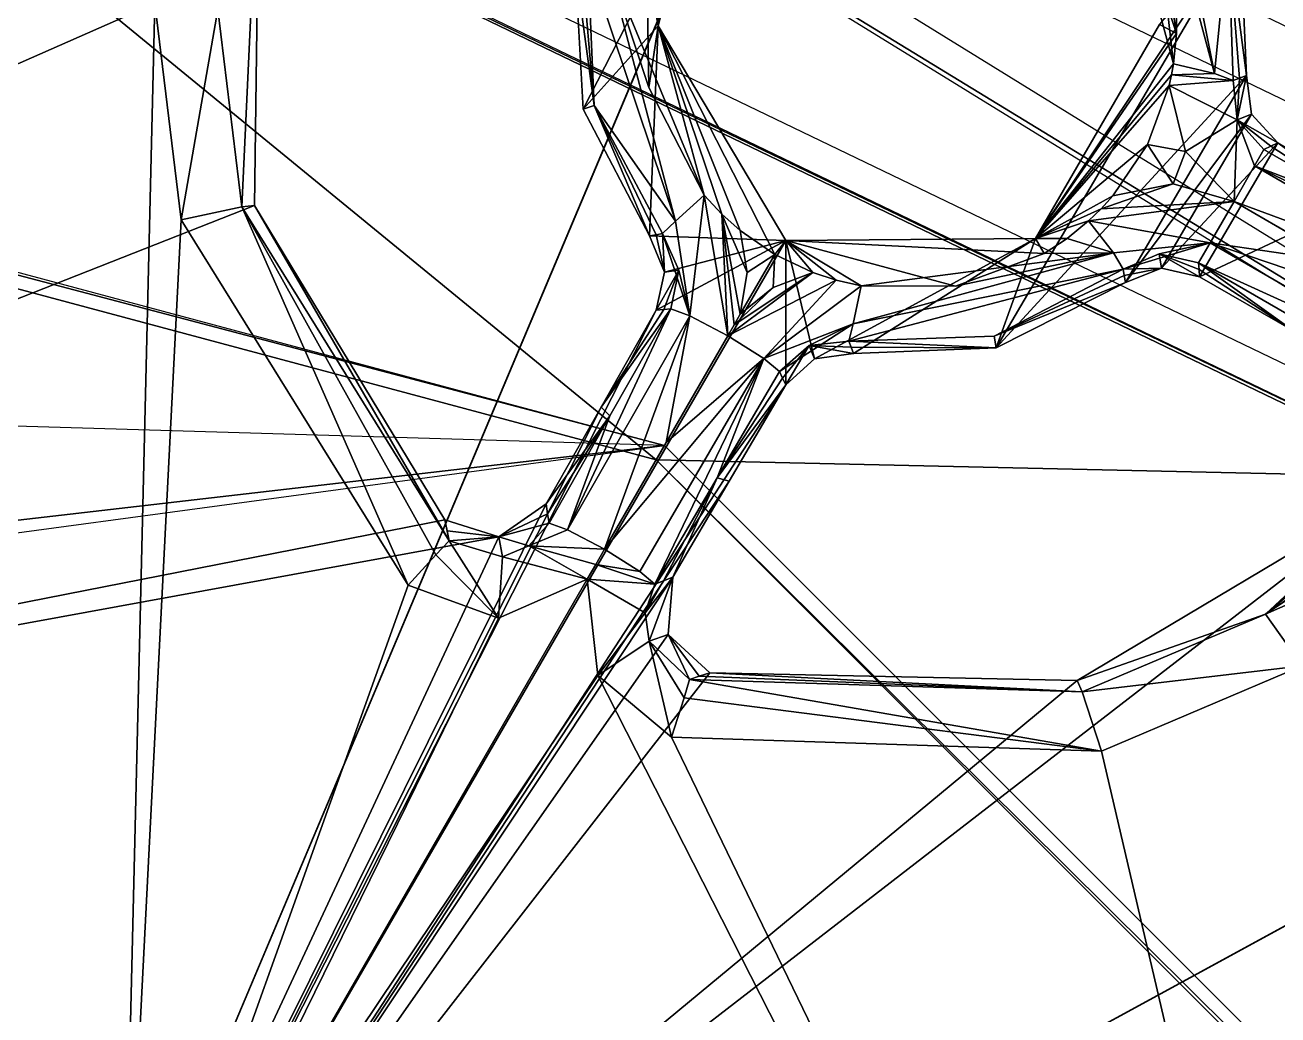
# Model space of a CAD drawing. Header units: millimetres. Extents: x -228 to 228, y -204 to 237.
# Drawn here: x 49.02 to 68.11, y 93.11 to 108.18 of the extents above; entities that cross this region are included whole.
import ezdxf

# ---------------------------------------------------------------- set-up
doc = ezdxf.new("R2010")
doc.units = ezdxf.units.MM
doc.header["$LTSCALE"] = 127.314815
for name, color, linetype in [('1', 7, 'CONTINUOUS'), ('1412', 7, 'CONTINUOUS'), ('1781', 7, 'CONTINUOUS'), ('1782', 7, 'CONTINUOUS'), ('1783', 7, 'CONTINUOUS'), ('1784', 7, 'CONTINUOUS'), ('1794', 7, 'CONTINUOUS'), ('1796', 7, 'CONTINUOUS'), ('1797', 7, 'CONTINUOUS'), ('1821', 7, 'CONTINUOUS'), ('1822', 7, 'CONTINUOUS'), ('28', 7, 'CONTINUOUS'), ('54', 7, 'CONTINUOUS'), ('55', 7, 'CONTINUOUS'), ('605', 7, 'CONTINUOUS'), ('610', 7, 'CONTINUOUS'), ('611', 7, 'CONTINUOUS'), ('616', 7, 'CONTINUOUS'), ('617', 7, 'CONTINUOUS'), ('618', 7, 'CONTINUOUS'), ('622', 7, 'CONTINUOUS'), ('623', 7, 'CONTINUOUS'), ('624', 7, 'CONTINUOUS'), ('625', 7, 'CONTINUOUS'), ('626', 7, 'CONTINUOUS'), ('627', 7, 'CONTINUOUS'), ('664', 7, 'CONTINUOUS'), ('665', 7, 'CONTINUOUS'), ('666', 7, 'CONTINUOUS'), ('667', 7, 'CONTINUOUS'), ('668', 7, 'CONTINUOUS'), ('669', 7, 'CONTINUOUS'), ('678', 7, 'CONTINUOUS'), ('680', 7, 'CONTINUOUS'), ('681', 7, 'CONTINUOUS'), ('682', 7, 'CONTINUOUS'), ('683', 7, 'CONTINUOUS'), ('684', 7, 'CONTINUOUS'), ('685', 7, 'CONTINUOUS'), ('686', 7, 'CONTINUOUS'), ('690', 7, 'CONTINUOUS'), ('691', 7, 'CONTINUOUS'), ('705', 7, 'CONTINUOUS'), ('706', 7, 'CONTINUOUS'), ('707', 7, 'CONTINUOUS'), ('708', 7, 'CONTINUOUS'), ('709', 7, 'CONTINUOUS'), ('777', 7, 'CONTINUOUS'), ('778', 7, 'CONTINUOUS'), ('931', 7, 'CONTINUOUS')]:
    doc.layers.add(name, color=color, linetype=linetype)

msp = doc.modelspace()

# ---------------------------------------------------------------- linework, layer by layer
at = {"layer": '1', "color": 5, "linetype": 'Continuous'}
for points in [[(77.333, 152.514, 1031.221), (39.756, 166.314, 1031.221), (24.976, 93.212, 1037.893), (77.333, 152.514, 1031.221)], [(48.25, 83.571, 1037.893), (77.333, 152.514, 1031.221), (24.976, 93.212, 1037.893), (48.25, 83.571, 1037.893)], [(106.388, 115.3, 1032.773), (77.333, 152.514, 1031.221), (48.25, 83.571, 1037.893), (106.388, 115.3, 1032.773)], [(68.236, 68.236, 1037.893), (106.388, 115.3, 1032.773), (48.25, 83.571, 1037.893), (68.236, 68.236, 1037.893)]]:
    msp.add_3dface(points, dxfattribs=at)
at = {"layer": '1412', "color": 5, "linetype": 'Continuous'}
for points in [[(93.852, 106.763, 1029.126), (68.154, 143.212, 1028.011), (67.631, 142.762, 1027.672), (93.852, 106.763, 1029.126)], [(67.041, 142.272, 1027.604), (93.852, 106.763, 1029.126), (67.631, 142.762, 1027.672), (67.041, 142.272, 1027.604)]]:
    msp.add_3dface(points, dxfattribs=at)
at = {"layer": '1781', "color": 2, "linetype": 'Continuous'}
for points in [[(82.863, 95.763, 5), (48.461, 116.997, 5), (54.097, 130.602, 5), (82.863, 95.763, 5)], [(92.524, 106.877, 5), (82.863, 95.763, 5), (54.097, 130.602, 5), (92.524, 106.877, 5)]]:
    msp.add_3dface(points, dxfattribs=at)
at = {"layer": '1782', "color": 2, "linetype": 'Continuous'}
for points in [[(27.829, 121.923, 17), (77.974, 97.774, 17), (27.815, 121.866, 17), (27.829, 121.923, 17)], [(27.815, 121.866, 17), (77.974, 97.774, 17), (77.936, 97.729, 17), (27.815, 121.866, 17)]]:
    msp.add_3dface(points, dxfattribs=at)
at = {"layer": '1783', "color": 2, "linetype": 'Continuous'}
for points in [[(0, 117.271, 22), (58.636, 101.56, 22), (28.766, 126.03, 22), (0, 117.271, 22)], [(28.766, 126.03, 22), (58.636, 101.56, 22), (80.599, 101.068, 22), (28.766, 126.03, 22)], [(58.636, 101.56, 22), (101.56, 58.636, 22), (80.599, 101.068, 22), (58.636, 101.56, 22)]]:
    msp.add_3dface(points, dxfattribs=at)
at = {"layer": '1784', "color": 2, "linetype": 'Continuous'}
for points in [[(85.859, 107.662, 10), (30.643, 134.253, 10), (29.445, 129.006, 10), (85.859, 107.662, 10)], [(82.503, 103.454, 10), (85.859, 107.662, 10), (29.445, 129.006, 10), (82.503, 103.454, 10)]]:
    msp.add_3dface(points, dxfattribs=at)
at = {"layer": '1794', "color": 2, "linetype": 'Continuous'}
for points in [[(81.257, 101.893, 20.945), (29.111, 127.545, 11.421), (29, 127.059, 20.945), (81.257, 101.893, 20.945)], [(81.568, 102.283, 11.421), (29.111, 127.545, 11.421), (81.257, 101.893, 20.945), (81.568, 102.283, 11.421)]]:
    msp.add_3dface(points, dxfattribs=at)
at = {"layer": '1796', "color": 2, "linetype": 'Continuous'}
for points in [[(78.284, 98.165, 16.526), (27.939, 122.41, 16.526), (48.005, 116.645, 5.474), (78.284, 98.165, 16.526)], [(82.536, 95.385, 5.474), (78.284, 98.165, 16.526), (48.005, 116.645, 5.474), (82.536, 95.385, 5.474)]]:
    msp.add_3dface(points, dxfattribs=at)
at = {"layer": '1797', "color": 2, "linetype": 'Continuous'}
for points in [[(58.764, 101.782, 17.1), (0, 117.271, 22), (0, 117.528, 17.1), (58.764, 101.782, 17.1)], [(58.636, 101.56, 22), (0, 117.271, 22), (58.764, 101.782, 17.1), (58.636, 101.56, 22)], [(101.782, 58.764, 17.1), (58.636, 101.56, 22), (58.764, 101.782, 17.1), (101.782, 58.764, 17.1)], [(101.56, 58.636, 22), (58.636, 101.56, 22), (101.782, 58.764, 17.1), (101.56, 58.636, 22)]]:
    msp.add_3dface(points, dxfattribs=at)
at = {"layer": '1821', "color": 5, "linetype": 'Continuous'}
for points in [[(58.764, 101.782, 17.1), (44.268, 102.209, 17.1), (43.686, 100.036, 17.1), (58.764, 101.782, 17.1)], [(58.764, 101.782, 17.1), (43.686, 100.036, 17.1), (41.513, 99.453, 17.1), (58.764, 101.782, 17.1)]]:
    msp.add_3dface(points, dxfattribs=at)
at = {"layer": '1822', "color": 2, "linetype": 'Continuous'}
msp.add_3dface([(77.936, 97.729, 17), (77.936, 97.729, 15.1), (27.815, 121.866, 15.1), (77.936, 97.729, 17)], dxfattribs=at)
at = {"layer": '28', "color": 5, "linetype": 'Continuous'}
for points in [[(77.23, 152.311, 1029.234), (24.976, 93.212, 1035.889), (39.703, 166.093, 1029.234), (77.23, 152.311, 1029.234)], [(48.25, 83.571, 1035.889), (24.976, 93.212, 1035.889), (77.23, 152.311, 1029.234), (48.25, 83.571, 1035.889)], [(106.215, 115.19, 1030.783), (48.25, 83.571, 1035.889), (77.23, 152.311, 1029.234), (106.215, 115.19, 1030.783)], [(68.236, 68.236, 1035.889), (48.25, 83.571, 1035.889), (106.215, 115.19, 1030.783), (68.236, 68.236, 1035.889)]]:
    msp.add_3dface(points, dxfattribs=at)
at = {"layer": '54', "color": 5, "linetype": 'Continuous'}
for points in [[(49.005, 162.864, 1023.174), (49.438, 162.446, 1023.205), (25.387, 94.747, 1029.672), (49.005, 162.864, 1023.174)], [(49.438, 162.446, 1023.205), (49.872, 162.027, 1023.237), (25.387, 94.747, 1029.672), (49.438, 162.446, 1023.205)], [(49.872, 162.027, 1023.237), (53.97, 157.997, 1023.528), (25.387, 94.747, 1029.672), (49.872, 162.027, 1023.237)], [(53.97, 157.997, 1023.528), (58.278, 153.583, 1023.829), (25.387, 94.747, 1029.672), (53.97, 157.997, 1023.528)], [(58.278, 153.583, 1023.829), (58.923, 152.902, 1023.874), (25.387, 94.747, 1029.672), (58.278, 153.583, 1023.829)], [(58.923, 152.902, 1023.874), (59.545, 152.242, 1023.917), (25.387, 94.747, 1029.672), (58.923, 152.902, 1023.874)], [(59.545, 152.242, 1023.917), (63.019, 148.455, 1024.157), (25.387, 94.747, 1029.672), (59.545, 152.242, 1023.917)], [(63.019, 148.455, 1024.157), (66.812, 144.114, 1024.419), (25.387, 94.747, 1029.672), (63.019, 148.455, 1024.157)], [(66.812, 144.114, 1024.419), (67.211, 143.643, 1024.447), (25.387, 94.747, 1029.672), (66.812, 144.114, 1024.419)], [(67.211, 143.643, 1024.447), (67.599, 143.181, 1024.474), (25.387, 94.747, 1029.672), (67.211, 143.643, 1024.447)], [(67.599, 143.181, 1024.474), (52.597, 111.208, 1027.819), (25.387, 94.747, 1029.672), (67.599, 143.181, 1024.474)], [(52.597, 111.208, 1027.819), (52.519, 105.435, 1028.243), (25.387, 94.747, 1029.672), (52.597, 111.208, 1027.819)], [(57.402, 109.101, 1027.798), (59.169, 110.122, 1027.653), (57.526, 106.904, 1027.953), (57.402, 109.101, 1027.798)], [(59.169, 110.122, 1027.653), (58.667, 108.174, 1027.816), (57.526, 106.904, 1027.953), (59.169, 110.122, 1027.653)], [(64.417, 104.933, 1027.81), (67.531, 109.599, 1027.335), (63.818, 103.27, 1027.953), (64.417, 104.933, 1027.81)], [(67.531, 109.599, 1027.335), (67.627, 107.416, 1027.491), (63.818, 103.27, 1027.953), (67.531, 109.599, 1027.335)], [(64.417, 104.933, 1027.81), (66.305, 108.194, 1027.494), (67.531, 109.599, 1027.335), (64.417, 104.933, 1027.81)], [(57.526, 106.904, 1027.953), (58.667, 108.174, 1027.816), (58.535, 104.974, 1028.051), (57.526, 106.904, 1027.953)], [(58.667, 108.174, 1027.816), (60.61, 104.902, 1027.973), (58.535, 104.974, 1028.051), (58.667, 108.174, 1027.816)], [(63.818, 103.27, 1027.953), (67.627, 107.416, 1027.491), (65.783, 104.263, 1027.798), (63.818, 103.27, 1027.953)], [(67.627, 107.416, 1027.491), (67.706, 106.826, 1027.529), (65.783, 104.263, 1027.798), (67.627, 107.416, 1027.491)], [(65.783, 104.263, 1027.798), (67.706, 106.826, 1027.529), (66.333, 104.482, 1027.758), (65.783, 104.263, 1027.798)], [(67.706, 106.826, 1027.529), (68.107, 106.39, 1027.542), (66.333, 104.482, 1027.758), (67.706, 106.826, 1027.529)], [(66.333, 104.482, 1027.758), (68.107, 106.39, 1027.542), (66.915, 104.35, 1027.741), (66.333, 104.482, 1027.758)], [(68.107, 106.39, 1027.542), (69.521, 105.575, 1027.535), (66.915, 104.35, 1027.741), (68.107, 106.39, 1027.542)], [(66.915, 104.35, 1027.741), (69.521, 105.575, 1027.535), (68.343, 103.525, 1027.734), (66.915, 104.35, 1027.741)], [(52.519, 105.435, 1028.243), (55.42, 100.647, 1028.469), (25.387, 94.747, 1029.672), (52.519, 105.435, 1028.243)], [(58.535, 104.974, 1028.051), (60.61, 104.902, 1027.973), (58.763, 104.422, 1028.081), (58.535, 104.974, 1028.051)], [(58.638, 103.842, 1028.126), (60.61, 104.902, 1027.973), (49.045, 84.948, 1029.672), (58.638, 103.842, 1028.126)], [(60.61, 104.902, 1027.973), (60.611, 102.703, 1028.126), (49.045, 84.948, 1029.672), (60.61, 104.902, 1027.973)], [(58.763, 104.422, 1028.081), (60.61, 104.902, 1027.973), (58.638, 103.842, 1028.126), (58.763, 104.422, 1028.081)], [(60.61, 104.902, 1027.973), (64.417, 104.933, 1027.81), (61.05, 103.101, 1028.081), (60.61, 104.902, 1027.973)], [(60.611, 102.703, 1028.126), (60.61, 104.902, 1027.973), (61.05, 103.101, 1028.081), (60.611, 102.703, 1028.126)], [(61.05, 103.101, 1028.081), (64.417, 104.933, 1027.81), (61.643, 103.179, 1028.051), (61.05, 103.101, 1028.081)], [(61.643, 103.179, 1028.051), (64.417, 104.933, 1027.81), (63.818, 103.27, 1027.953), (61.643, 103.179, 1028.051)], [(57.799, 102.365, 1028.261), (58.638, 103.842, 1028.126), (49.045, 84.948, 1029.672), (57.799, 102.365, 1028.261)], [(60.611, 102.703, 1028.126), (59.751, 101.238, 1028.261), (49.045, 84.948, 1029.672), (60.611, 102.703, 1028.126)], [(56.96, 100.889, 1028.395), (57.799, 102.365, 1028.261), (49.045, 84.948, 1029.672), (56.96, 100.889, 1028.395)], [(59.751, 101.238, 1028.261), (58.892, 99.773, 1028.395), (49.045, 84.948, 1029.672), (59.751, 101.238, 1028.261)], [(65.05, 98.2, 1028.243), (70.01, 101.154, 1027.819), (49.045, 84.948, 1029.672), (65.05, 98.2, 1028.243)], [(49.045, 84.948, 1029.672), (70.01, 101.154, 1027.819), (69.36, 69.36, 1029.672), (49.045, 84.948, 1029.672)], [(56.242, 100.391, 1028.456), (56.96, 100.889, 1028.395), (49.045, 84.948, 1029.672), (56.242, 100.391, 1028.456)], [(55.42, 100.647, 1028.469), (56.242, 100.391, 1028.456), (25.387, 94.747, 1029.672), (55.42, 100.647, 1028.469)], [(25.387, 94.747, 1029.672), (56.242, 100.391, 1028.456), (49.045, 84.948, 1029.672), (25.387, 94.747, 1029.672)], [(58.892, 99.773, 1028.395), (58.82, 98.902, 1028.456), (49.045, 84.948, 1029.672), (58.892, 99.773, 1028.395)], [(58.82, 98.902, 1028.456), (59.453, 98.319, 1028.469), (49.045, 84.948, 1029.672), (58.82, 98.902, 1028.456)], [(59.453, 98.319, 1028.469), (65.05, 98.2, 1028.243), (49.045, 84.948, 1029.672), (59.453, 98.319, 1028.469)]]:
    msp.add_3dface(points, dxfattribs=at)
at = {"layer": '55', "color": 5, "linetype": 'Continuous'}
msp.add_3dface([(25.768, 96.168, 1034.686), (49, 84.871, 1034.789), (49.78, 86.222, 1034.686), (25.768, 96.168, 1034.686)], dxfattribs=at)
at = {"layer": '605', "color": 5, "linetype": 'Continuous'}
for points in [[(26.141, 97.559, 1032.484), (50.999, 108.511, 1031.084), (47.327, 163.715, 1026.154), (26.141, 97.559, 1032.484)], [(67.041, 142.272, 1027.604), (73.613, 111.221, 1029.938), (93.852, 106.763, 1029.126), (67.041, 142.272, 1027.604)], [(50.5, 87.469, 1032.484), (50.999, 108.511, 1031.084), (26.141, 97.559, 1032.484), (50.5, 87.469, 1032.484)], [(51.403, 105.219, 1031.306), (50.999, 108.511, 1031.084), (50.5, 87.469, 1032.484), (51.403, 105.219, 1031.306)], [(66.453, 107.265, 1030.565), (66.119, 106.367, 1030.644), (66.698, 106.256, 1030.626), (66.453, 107.265, 1030.565)], [(66.119, 106.367, 1030.644), (65.595, 105.583, 1030.723), (66.51, 105.765, 1030.67), (66.119, 106.367, 1030.644)], [(66.698, 106.256, 1030.626), (66.119, 106.367, 1030.644), (66.51, 105.765, 1030.67), (66.698, 106.256, 1030.626)], [(67.441, 105.497, 1030.647), (66.698, 106.256, 1030.626), (66.51, 105.765, 1030.67), (67.441, 105.497, 1030.647)], [(67.441, 105.497, 1030.647), (69.017, 104.584, 1030.639), (69.019, 104.589, 1030.639), (67.441, 105.497, 1030.647)], [(54.862, 99.65, 1031.566), (51.403, 105.219, 1031.306), (50.5, 87.469, 1032.484), (54.862, 99.65, 1031.566)], [(60.444, 104.691, 1031.004), (59.916, 105.054, 1031), (60.021, 104.416, 1031.04), (60.444, 104.691, 1031.004)], [(59.918, 103.782, 1031.089), (60.444, 104.691, 1031.004), (60.021, 104.416, 1031.04), (59.918, 103.782, 1031.089)], [(60.444, 104.691, 1031.004), (59.918, 103.782, 1031.089), (60.417, 104.188, 1031.04), (60.444, 104.691, 1031.004)], [(61.021, 104.416, 1031), (60.444, 104.691, 1031.004), (60.417, 104.188, 1031.04), (61.021, 104.416, 1031)], [(57.587, 99.743, 1031.457), (56.235, 99.15, 1031.548), (50.5, 87.469, 1032.484), (57.587, 99.743, 1031.457)], [(57.749, 98.275, 1031.548), (57.587, 99.743, 1031.457), (50.5, 87.469, 1032.484), (57.749, 98.275, 1031.548)], [(56.235, 99.15, 1031.548), (54.862, 99.65, 1031.566), (50.5, 87.469, 1032.484), (56.235, 99.15, 1031.548)], [(68.474, 98.422, 1031.084), (65.42, 97.126, 1031.306), (71.418, 71.418, 1032.484), (68.474, 98.422, 1031.084)], [(71.418, 71.418, 1032.484), (57.749, 98.275, 1031.548), (50.5, 87.469, 1032.484), (71.418, 71.418, 1032.484)], [(58.869, 97.337, 1031.566), (57.749, 98.275, 1031.548), (71.418, 71.418, 1032.484), (58.869, 97.337, 1031.566)], [(65.42, 97.126, 1031.306), (58.869, 97.337, 1031.566), (71.418, 71.418, 1032.484), (65.42, 97.126, 1031.306)]]:
    msp.add_3dface(points, dxfattribs=at)
at = {"layer": '610', "color": 5, "linetype": 'Continuous'}
for points in [[(58.667, 108.174, 1027.816), (59.169, 110.122, 1027.653), (58.494, 109.085, 1030.759), (58.667, 108.174, 1027.816)], [(58.526, 107.235, 1030.884), (58.667, 108.174, 1027.816), (58.494, 109.085, 1030.759), (58.526, 107.235, 1030.884)], [(59.37, 105.591, 1030.961), (58.667, 108.174, 1027.816), (58.526, 107.235, 1030.884), (59.37, 105.591, 1030.961)], [(60.61, 104.902, 1027.973), (58.667, 108.174, 1027.816), (60.444, 104.691, 1031.004), (60.61, 104.902, 1027.973)], [(60.444, 104.691, 1031.004), (58.667, 108.174, 1027.816), (59.916, 105.054, 1031), (60.444, 104.691, 1031.004)], [(59.916, 105.054, 1031), (58.667, 108.174, 1027.816), (59.637, 105.303, 1030.981), (59.916, 105.054, 1031)], [(59.637, 105.303, 1030.981), (58.667, 108.174, 1027.816), (59.37, 105.591, 1030.961), (59.637, 105.303, 1030.981)], [(61.021, 104.416, 1031), (60.61, 104.902, 1027.973), (60.444, 104.691, 1031.004), (61.021, 104.416, 1031)], [(64.417, 104.933, 1027.81), (60.61, 104.902, 1027.973), (64.548, 104.705, 1030.82), (64.417, 104.933, 1027.81)], [(64.548, 104.705, 1030.82), (60.61, 104.902, 1027.973), (63.197, 104.209, 1030.906), (64.548, 104.705, 1030.82)], [(63.197, 104.209, 1030.906), (60.61, 104.902, 1027.973), (61.759, 104.211, 1030.961), (63.197, 104.209, 1030.906)], [(61.759, 104.211, 1030.961), (60.61, 104.902, 1027.973), (61.377, 104.299, 1030.981), (61.759, 104.211, 1030.961)], [(61.377, 104.299, 1030.981), (60.61, 104.902, 1027.973), (61.021, 104.416, 1031), (61.377, 104.299, 1030.981)]]:
    msp.add_3dface(points, dxfattribs=at)
at = {"layer": '611', "color": 5, "linetype": 'Continuous'}
for points in [[(66.557, 108.523, 1030.469), (66.305, 108.194, 1027.494), (66.564, 108.057, 1030.503), (66.557, 108.523, 1030.469)], [(66.305, 108.194, 1027.494), (64.417, 104.933, 1027.81), (66.564, 108.057, 1030.503), (66.305, 108.194, 1027.494)], [(66.564, 108.057, 1030.503), (64.417, 104.933, 1027.81), (66.518, 107.593, 1030.538), (66.564, 108.057, 1030.503)], [(66.518, 107.593, 1030.538), (64.417, 104.933, 1027.81), (66.488, 107.427, 1030.552), (66.518, 107.593, 1030.538)], [(64.417, 104.933, 1027.81), (66.453, 107.265, 1030.565), (66.488, 107.427, 1030.552), (64.417, 104.933, 1027.81)], [(66.453, 107.265, 1030.565), (64.417, 104.933, 1027.81), (66.119, 106.367, 1030.644), (66.453, 107.265, 1030.565)], [(66.119, 106.367, 1030.644), (64.417, 104.933, 1027.81), (65.595, 105.583, 1030.723), (66.119, 106.367, 1030.644)], [(65.595, 105.583, 1030.723), (64.417, 104.933, 1027.81), (65.416, 105.386, 1030.741), (65.595, 105.583, 1030.723)], [(65.416, 105.386, 1030.741), (64.417, 104.933, 1027.81), (65.223, 105.2, 1030.759), (65.416, 105.386, 1030.741)], [(65.223, 105.2, 1030.759), (64.417, 104.933, 1027.81), (64.898, 104.935, 1030.79), (65.223, 105.2, 1030.759)], [(64.417, 104.933, 1027.81), (64.548, 104.705, 1030.82), (64.898, 104.935, 1030.79), (64.417, 104.933, 1027.81)]]:
    msp.add_3dface(points, dxfattribs=at)
at = {"layer": '616', "color": 5, "linetype": 'Continuous'}
for points in [[(52.328, 105.417, 1030.396), (52.597, 111.208, 1027.819), (51.961, 108.423, 1030.174), (52.328, 105.417, 1030.396)], [(52.519, 105.435, 1028.243), (52.597, 111.208, 1027.819), (52.328, 105.417, 1030.396), (52.519, 105.435, 1028.243)], [(55.486, 100.33, 1030.656), (52.519, 105.435, 1028.243), (52.328, 105.417, 1030.396), (55.486, 100.33, 1030.656)], [(55.42, 100.647, 1028.469), (52.519, 105.435, 1028.243), (55.486, 100.33, 1030.656), (55.42, 100.647, 1028.469)], [(55.454, 100.482, 1029.6), (55.42, 100.647, 1028.469), (55.486, 100.33, 1030.656), (55.454, 100.482, 1029.6)]]:
    msp.add_3dface(points, dxfattribs=at)
at = {"layer": '617', "color": 5, "linetype": 'Continuous'}
for points in [[(58.752, 103.852, 1029.201), (57.799, 102.365, 1028.261), (58.86, 103.861, 1030.21), (58.752, 103.852, 1029.201)], [(58.86, 103.861, 1030.21), (57.799, 102.365, 1028.261), (57.933, 102.23, 1030.359), (58.86, 103.861, 1030.21)], [(58.638, 103.842, 1028.126), (57.799, 102.365, 1028.261), (58.752, 103.852, 1029.201), (58.638, 103.842, 1028.126)], [(57.799, 102.365, 1028.261), (56.96, 100.889, 1028.395), (57.933, 102.23, 1030.359), (57.799, 102.365, 1028.261)], [(56.96, 100.889, 1028.395), (56.983, 100.738, 1029.486), (57.933, 102.23, 1030.359), (56.96, 100.889, 1028.395)], [(56.983, 100.738, 1029.486), (57.005, 100.598, 1030.506), (57.933, 102.23, 1030.359), (56.983, 100.738, 1029.486)]]:
    msp.add_3dface(points, dxfattribs=at)
at = {"layer": '618', "color": 5, "linetype": 'Continuous'}
for points in [[(57.598, 109.174, 1029.854), (57.503, 109.139, 1028.859), (57.694, 106.961, 1029.98), (57.598, 109.174, 1029.854)], [(57.503, 109.139, 1028.859), (57.402, 109.101, 1027.798), (57.694, 106.961, 1029.98), (57.503, 109.139, 1028.859)], [(57.402, 109.101, 1027.798), (57.526, 106.904, 1027.953), (57.694, 106.961, 1029.98), (57.402, 109.101, 1027.798)], [(57.526, 106.904, 1027.953), (58.535, 104.974, 1028.051), (57.694, 106.961, 1029.98), (57.526, 106.904, 1027.953)], [(58.535, 104.974, 1028.051), (58.638, 104.991, 1029.085), (57.694, 106.961, 1029.98), (58.535, 104.974, 1028.051)], [(58.638, 104.991, 1029.085), (58.735, 105.008, 1030.058), (57.694, 106.961, 1029.98), (58.638, 104.991, 1029.085)]]:
    msp.add_3dface(points, dxfattribs=at)
at = {"layer": '622', "color": 5, "linetype": 'Continuous'}
for points in [[(67.627, 107.416, 1027.491), (67.531, 109.599, 1027.335), (67.348, 109.55, 1029.504), (67.627, 107.416, 1027.491)], [(67.522, 107.377, 1028.595), (67.627, 107.416, 1027.491), (67.348, 109.55, 1029.504), (67.522, 107.377, 1028.595)], [(67.423, 107.34, 1029.631), (67.522, 107.377, 1028.595), (67.348, 109.55, 1029.504), (67.423, 107.34, 1029.631)]]:
    msp.add_3dface(points, dxfattribs=at)
at = {"layer": '623', "color": 5, "linetype": 'Continuous'}
for points in [[(67.997, 106.339, 1028.676), (67.894, 106.291, 1029.737), (69.471, 105.382, 1029.729), (67.997, 106.339, 1028.676)], [(68.107, 106.39, 1027.542), (67.997, 106.339, 1028.676), (69.471, 105.382, 1029.729), (68.107, 106.39, 1027.542)], [(69.521, 105.575, 1027.535), (68.107, 106.39, 1027.542), (69.471, 105.382, 1029.729), (69.521, 105.575, 1027.535)]]:
    msp.add_3dface(points, dxfattribs=at)
at = {"layer": '624', "color": 5, "linetype": 'Continuous'}
for points in [[(66.896, 104.562, 1029.738), (68.343, 103.525, 1027.734), (68.472, 103.652, 1029.73), (66.896, 104.562, 1029.738)], [(68.343, 103.525, 1027.734), (66.896, 104.562, 1029.738), (66.906, 104.459, 1028.771), (68.343, 103.525, 1027.734)], [(66.915, 104.35, 1027.741), (68.343, 103.525, 1027.734), (66.906, 104.459, 1028.771), (66.915, 104.35, 1027.741)]]:
    msp.add_3dface(points, dxfattribs=at)
at = {"layer": '625', "color": 5, "linetype": 'Continuous'}
for points in [[(65.748, 104.468, 1029.854), (63.784, 103.445, 1029.98), (65.766, 104.369, 1028.859), (65.748, 104.468, 1029.854)], [(63.784, 103.445, 1029.98), (65.783, 104.263, 1027.798), (65.766, 104.369, 1028.859), (63.784, 103.445, 1029.98)], [(63.818, 103.27, 1027.953), (65.783, 104.263, 1027.798), (63.784, 103.445, 1029.98), (63.818, 103.27, 1027.953)], [(61.572, 103.371, 1030.058), (63.818, 103.27, 1027.953), (63.784, 103.445, 1029.98), (61.572, 103.371, 1030.058)], [(63.818, 103.27, 1027.953), (61.572, 103.371, 1030.058), (61.606, 103.278, 1029.085), (63.818, 103.27, 1027.953)], [(61.643, 103.179, 1028.051), (63.818, 103.27, 1027.953), (61.606, 103.278, 1029.085), (61.643, 103.179, 1028.051)]]:
    msp.add_3dface(points, dxfattribs=at)
at = {"layer": '626', "color": 5, "linetype": 'Continuous'}
for points in [[(60.517, 102.905, 1030.21), (59.567, 101.286, 1030.359), (60.562, 102.807, 1029.201), (60.517, 102.905, 1030.21)], [(59.567, 101.286, 1030.359), (60.611, 102.703, 1028.126), (60.562, 102.807, 1029.201), (59.567, 101.286, 1030.359)], [(59.751, 101.238, 1028.261), (60.611, 102.703, 1028.126), (59.567, 101.286, 1030.359), (59.751, 101.238, 1028.261)], [(58.618, 99.667, 1030.506), (58.75, 99.718, 1029.486), (59.567, 101.286, 1030.359), (58.618, 99.667, 1030.506)], [(58.892, 99.773, 1028.395), (59.567, 101.286, 1030.359), (58.75, 99.718, 1029.486), (58.892, 99.773, 1028.395)], [(58.892, 99.773, 1028.395), (59.751, 101.238, 1028.261), (59.567, 101.286, 1030.359), (58.892, 99.773, 1028.395)]]:
    msp.add_3dface(points, dxfattribs=at)
at = {"layer": '627', "color": 5, "linetype": 'Continuous'}
for points in [[(70.01, 101.154, 1027.819), (65.05, 98.2, 1028.243), (67.916, 99.211, 1030.174), (70.01, 101.154, 1027.819)], [(70.315, 101.216, 1029.905), (70.01, 101.154, 1027.819), (67.916, 99.211, 1030.174), (70.315, 101.216, 1029.905)], [(67.916, 99.211, 1030.174), (65.05, 98.2, 1028.243), (65.128, 98.026, 1030.396), (67.916, 99.211, 1030.174)], [(65.128, 98.026, 1030.396), (59.453, 98.319, 1028.469), (59.293, 98.265, 1029.6), (65.128, 98.026, 1030.396)], [(65.05, 98.2, 1028.243), (59.453, 98.319, 1028.469), (65.128, 98.026, 1030.396), (65.05, 98.2, 1028.243)], [(59.145, 98.217, 1030.656), (65.128, 98.026, 1030.396), (59.293, 98.265, 1029.6), (59.145, 98.217, 1030.656)]]:
    msp.add_3dface(points, dxfattribs=at)
at = {"layer": '664', "color": 5, "linetype": 'Continuous'}
for points in [[(67.522, 107.377, 1028.595), (67.423, 107.34, 1029.631), (67.486, 106.742, 1029.729), (67.522, 107.377, 1028.595)], [(67.706, 106.826, 1027.529), (67.627, 107.416, 1027.491), (67.486, 106.742, 1029.729), (67.706, 106.826, 1027.529)], [(67.627, 107.416, 1027.491), (67.522, 107.377, 1028.595), (67.486, 106.742, 1029.729), (67.627, 107.416, 1027.491)], [(68.107, 106.39, 1027.542), (67.706, 106.826, 1027.529), (67.486, 106.742, 1029.729), (68.107, 106.39, 1027.542)], [(67.997, 106.339, 1028.676), (68.107, 106.39, 1027.542), (67.486, 106.742, 1029.729), (67.997, 106.339, 1028.676)], [(67.894, 106.291, 1029.737), (67.997, 106.339, 1028.676), (67.486, 106.742, 1029.729), (67.894, 106.291, 1029.737)]]:
    msp.add_3dface(points, dxfattribs=at)
at = {"layer": '665', "color": 5, "linetype": 'Continuous'}
for points in [[(65.748, 104.468, 1029.854), (66.333, 104.482, 1027.758), (66.297, 104.697, 1029.793), (65.748, 104.468, 1029.854)], [(66.333, 104.482, 1027.758), (66.915, 104.35, 1027.741), (66.297, 104.697, 1029.793), (66.333, 104.482, 1027.758)], [(66.915, 104.35, 1027.741), (66.906, 104.459, 1028.771), (66.297, 104.697, 1029.793), (66.915, 104.35, 1027.741)], [(66.906, 104.459, 1028.771), (66.896, 104.562, 1029.738), (66.297, 104.697, 1029.793), (66.906, 104.459, 1028.771)], [(66.333, 104.482, 1027.758), (65.748, 104.468, 1029.854), (65.766, 104.369, 1028.859), (66.333, 104.482, 1027.758)], [(65.783, 104.263, 1027.798), (66.333, 104.482, 1027.758), (65.766, 104.369, 1028.859), (65.783, 104.263, 1027.798)]]:
    msp.add_3dface(points, dxfattribs=at)
at = {"layer": '666', "color": 5, "linetype": 'Continuous'}
for points in [[(60.517, 102.905, 1030.21), (60.562, 102.807, 1029.201), (60.967, 103.305, 1030.137), (60.517, 102.905, 1030.21)], [(60.562, 102.807, 1029.201), (60.611, 102.703, 1028.126), (60.967, 103.305, 1030.137), (60.562, 102.807, 1029.201)], [(60.611, 102.703, 1028.126), (61.05, 103.101, 1028.081), (60.967, 103.305, 1030.137), (60.611, 102.703, 1028.126)], [(61.606, 103.278, 1029.085), (61.572, 103.371, 1030.058), (60.967, 103.305, 1030.137), (61.606, 103.278, 1029.085)], [(61.05, 103.101, 1028.081), (61.643, 103.179, 1028.051), (60.967, 103.305, 1030.137), (61.05, 103.101, 1028.081)], [(61.643, 103.179, 1028.051), (61.606, 103.278, 1029.085), (60.967, 103.305, 1030.137), (61.643, 103.179, 1028.051)]]:
    msp.add_3dface(points, dxfattribs=at)
at = {"layer": '667', "color": 5, "linetype": 'Continuous'}
for points in [[(58.892, 99.773, 1028.395), (58.75, 99.718, 1029.486), (58.472, 99.231, 1030.612), (58.892, 99.773, 1028.395)], [(58.529, 98.797, 1030.677), (58.892, 99.773, 1028.395), (58.472, 99.231, 1030.612), (58.529, 98.797, 1030.677)], [(58.75, 99.718, 1029.486), (58.618, 99.667, 1030.506), (58.472, 99.231, 1030.612), (58.75, 99.718, 1029.486)], [(58.82, 98.902, 1028.456), (58.892, 99.773, 1028.395), (58.529, 98.797, 1030.677), (58.82, 98.902, 1028.456)], [(59.145, 98.217, 1030.656), (58.82, 98.902, 1028.456), (58.529, 98.797, 1030.677), (59.145, 98.217, 1030.656)], [(59.453, 98.319, 1028.469), (58.82, 98.902, 1028.456), (59.293, 98.265, 1029.6), (59.453, 98.319, 1028.469)], [(58.82, 98.902, 1028.456), (59.145, 98.217, 1030.656), (59.293, 98.265, 1029.6), (58.82, 98.902, 1028.456)]]:
    msp.add_3dface(points, dxfattribs=at)
at = {"layer": '668', "color": 5, "linetype": 'Continuous'}
for points in [[(56.96, 100.889, 1028.395), (56.242, 100.391, 1028.456), (56.983, 100.738, 1029.486), (56.96, 100.889, 1028.395)], [(56.242, 100.391, 1028.456), (55.42, 100.647, 1028.469), (55.454, 100.482, 1029.6), (56.242, 100.391, 1028.456)], [(56.242, 100.391, 1028.456), (57.005, 100.598, 1030.506), (56.983, 100.738, 1029.486), (56.242, 100.391, 1028.456)], [(57.005, 100.598, 1030.506), (56.242, 100.391, 1028.456), (56.699, 100.253, 1030.612), (57.005, 100.598, 1030.506)], [(56.242, 100.391, 1028.456), (55.454, 100.482, 1029.6), (55.486, 100.33, 1030.656), (56.242, 100.391, 1028.456)], [(56.242, 100.391, 1028.456), (55.486, 100.33, 1030.656), (56.296, 100.086, 1030.677), (56.242, 100.391, 1028.456)], [(56.699, 100.253, 1030.612), (56.242, 100.391, 1028.456), (56.296, 100.086, 1030.677), (56.699, 100.253, 1030.612)]]:
    msp.add_3dface(points, dxfattribs=at)
at = {"layer": '669', "color": 5, "linetype": 'Continuous'}
for points in [[(58.535, 104.974, 1028.051), (58.763, 104.422, 1028.081), (58.638, 104.991, 1029.085), (58.535, 104.974, 1028.051)], [(58.763, 104.422, 1028.081), (58.735, 105.008, 1030.058), (58.638, 104.991, 1029.085), (58.763, 104.422, 1028.081)], [(58.735, 105.008, 1030.058), (58.763, 104.422, 1028.081), (58.981, 104.453, 1030.137), (58.735, 105.008, 1030.058)], [(58.763, 104.422, 1028.081), (58.638, 103.842, 1028.126), (58.981, 104.453, 1030.137), (58.763, 104.422, 1028.081)], [(58.638, 103.842, 1028.126), (58.752, 103.852, 1029.201), (58.981, 104.453, 1030.137), (58.638, 103.842, 1028.126)], [(58.752, 103.852, 1029.201), (58.86, 103.861, 1030.21), (58.981, 104.453, 1030.137), (58.752, 103.852, 1029.201)]]:
    msp.add_3dface(points, dxfattribs=at)
at = {"layer": '678', "color": 5, "linetype": 'Continuous'}
for points in [[(70.315, 101.216, 1029.905), (67.916, 99.211, 1030.174), (70.588, 101.045, 1030.55), (70.315, 101.216, 1029.905)], [(70.588, 101.045, 1030.55), (67.916, 99.211, 1030.174), (70.616, 101.024, 1030.58), (70.588, 101.045, 1030.55)], [(67.916, 99.211, 1030.174), (71.103, 100.617, 1030.814), (70.616, 101.024, 1030.58), (67.916, 99.211, 1030.174)], [(67.916, 99.211, 1030.174), (68.474, 98.422, 1031.084), (71.103, 100.617, 1030.814), (67.916, 99.211, 1030.174)], [(67.916, 99.211, 1030.174), (65.128, 98.026, 1030.396), (68.474, 98.422, 1031.084), (67.916, 99.211, 1030.174)], [(65.128, 98.026, 1030.396), (65.42, 97.126, 1031.306), (68.474, 98.422, 1031.084), (65.128, 98.026, 1030.396)], [(65.42, 97.126, 1031.306), (59.145, 98.217, 1030.656), (59.062, 97.935, 1031.28), (65.42, 97.126, 1031.306)], [(65.128, 98.026, 1030.396), (59.145, 98.217, 1030.656), (65.42, 97.126, 1031.306), (65.128, 98.026, 1030.396)], [(58.869, 97.337, 1031.566), (65.42, 97.126, 1031.306), (59.062, 97.935, 1031.28), (58.869, 97.337, 1031.566)]]:
    msp.add_3dface(points, dxfattribs=at)
at = {"layer": '680', "color": 5, "linetype": 'Continuous'}
for points in [[(69.017, 104.584, 1030.639), (67.441, 105.497, 1030.647), (67.075, 104.866, 1030.416), (69.017, 104.584, 1030.639)], [(66.896, 104.562, 1029.738), (70.227, 103.044, 1030.397), (67.075, 104.866, 1030.416), (66.896, 104.562, 1029.738)], [(70.593, 103.673, 1030.629), (69.017, 104.584, 1030.639), (67.075, 104.866, 1030.416), (70.593, 103.673, 1030.629)], [(70.227, 103.044, 1030.397), (70.593, 103.673, 1030.629), (67.075, 104.866, 1030.416), (70.227, 103.044, 1030.397)], [(66.896, 104.562, 1029.738), (68.472, 103.652, 1029.73), (70.227, 103.044, 1030.397), (66.896, 104.562, 1029.738)]]:
    msp.add_3dface(points, dxfattribs=at)
at = {"layer": '681', "color": 5, "linetype": 'Continuous'}
for points in [[(65.595, 105.583, 1030.723), (65.416, 105.386, 1030.741), (66.51, 105.765, 1030.67), (65.595, 105.583, 1030.723)], [(65.416, 105.386, 1030.741), (67.441, 105.497, 1030.647), (66.51, 105.765, 1030.67), (65.416, 105.386, 1030.741)], [(65.416, 105.386, 1030.741), (65.223, 105.2, 1030.759), (67.441, 105.497, 1030.647), (65.416, 105.386, 1030.741)], [(67.441, 105.497, 1030.647), (65.223, 105.2, 1030.759), (67.075, 104.866, 1030.416), (67.441, 105.497, 1030.647)], [(67.075, 104.866, 1030.416), (65.223, 105.2, 1030.759), (65.601, 104.717, 1030.468), (67.075, 104.866, 1030.416)], [(65.748, 104.468, 1029.854), (67.075, 104.866, 1030.416), (65.601, 104.717, 1030.468), (65.748, 104.468, 1029.854)], [(65.748, 104.468, 1029.854), (66.297, 104.697, 1029.793), (67.075, 104.866, 1030.416), (65.748, 104.468, 1029.854)], [(66.297, 104.697, 1029.793), (66.896, 104.562, 1029.738), (67.075, 104.866, 1030.416), (66.297, 104.697, 1029.793)]]:
    msp.add_3dface(points, dxfattribs=at)
at = {"layer": '682', "color": 5, "linetype": 'Continuous'}
for points in [[(57.85, 100.199, 1031.414), (57.717, 99.969, 1031.435), (58.386, 99.859, 1031.132), (57.85, 100.199, 1031.414)], [(57.587, 99.743, 1031.457), (58.618, 99.667, 1030.506), (57.717, 99.969, 1031.435), (57.587, 99.743, 1031.457)], [(57.717, 99.969, 1031.435), (58.618, 99.667, 1030.506), (58.386, 99.859, 1031.132), (57.717, 99.969, 1031.435)], [(58.618, 99.667, 1030.506), (57.587, 99.743, 1031.457), (58.472, 99.231, 1030.612), (58.618, 99.667, 1030.506)], [(57.587, 99.743, 1031.457), (57.749, 98.275, 1031.548), (58.472, 99.231, 1030.612), (57.587, 99.743, 1031.457)], [(57.749, 98.275, 1031.548), (58.529, 98.797, 1030.677), (58.472, 99.231, 1030.612), (57.749, 98.275, 1031.548)], [(57.749, 98.275, 1031.548), (58.869, 97.337, 1031.566), (58.529, 98.797, 1030.677), (57.749, 98.275, 1031.548)], [(59.145, 98.217, 1030.656), (58.529, 98.797, 1030.677), (59.062, 97.935, 1031.28), (59.145, 98.217, 1030.656)], [(58.529, 98.797, 1030.677), (58.869, 97.337, 1031.566), (59.062, 97.935, 1031.28), (58.529, 98.797, 1030.677)]]:
    msp.add_3dface(points, dxfattribs=at)
at = {"layer": '683', "color": 5, "linetype": 'Continuous'}
for points in [[(59.728, 103.452, 1031.119), (58.79, 101.827, 1031.267), (60.278, 103.104, 1030.844), (59.728, 103.452, 1031.119)], [(57.85, 100.199, 1031.414), (58.386, 99.859, 1031.132), (60.278, 103.104, 1030.844), (57.85, 100.199, 1031.414)], [(58.79, 101.827, 1031.267), (57.85, 100.199, 1031.414), (60.278, 103.104, 1030.844), (58.79, 101.827, 1031.267)], [(58.386, 99.859, 1031.132), (58.618, 99.667, 1030.506), (60.278, 103.104, 1030.844), (58.386, 99.859, 1031.132)], [(58.618, 99.667, 1030.506), (59.567, 101.286, 1030.359), (60.278, 103.104, 1030.844), (58.618, 99.667, 1030.506)], [(59.567, 101.286, 1030.359), (60.517, 102.905, 1030.21), (60.278, 103.104, 1030.844), (59.567, 101.286, 1030.359)]]:
    msp.add_3dface(points, dxfattribs=at)
at = {"layer": '684', "color": 5, "linetype": 'Continuous'}
for points in [[(61.377, 104.299, 1030.981), (61.021, 104.416, 1031), (59.728, 103.452, 1031.119), (61.377, 104.299, 1030.981)], [(59.728, 103.452, 1031.119), (61.021, 104.416, 1031), (59.823, 103.616, 1031.104), (59.728, 103.452, 1031.119)], [(61.021, 104.416, 1031), (60.417, 104.188, 1031.04), (59.823, 103.616, 1031.104), (61.021, 104.416, 1031)], [(61.377, 104.299, 1030.981), (59.728, 103.452, 1031.119), (60.278, 103.104, 1030.844), (61.377, 104.299, 1030.981)], [(61.759, 104.211, 1030.961), (61.377, 104.299, 1030.981), (60.278, 103.104, 1030.844), (61.759, 104.211, 1030.961)], [(61.759, 104.211, 1030.961), (60.278, 103.104, 1030.844), (61.64, 103.635, 1030.661), (61.759, 104.211, 1030.961)], [(60.417, 104.188, 1031.04), (59.918, 103.782, 1031.089), (59.823, 103.616, 1031.104), (60.417, 104.188, 1031.04)], [(60.278, 103.104, 1030.844), (60.517, 102.905, 1030.21), (61.64, 103.635, 1030.661), (60.278, 103.104, 1030.844)], [(60.517, 102.905, 1030.21), (60.967, 103.305, 1030.137), (61.64, 103.635, 1030.661), (60.517, 102.905, 1030.21)], [(60.967, 103.305, 1030.137), (61.572, 103.371, 1030.058), (61.64, 103.635, 1030.661), (60.967, 103.305, 1030.137)]]:
    msp.add_3dface(points, dxfattribs=at)
at = {"layer": '685', "color": 5, "linetype": 'Continuous'}
for points in [[(57.005, 100.598, 1030.506), (56.699, 100.253, 1030.612), (57.288, 100.493, 1031.132), (57.005, 100.598, 1030.506)], [(56.699, 100.253, 1030.612), (57.85, 100.199, 1031.414), (57.288, 100.493, 1031.132), (56.699, 100.253, 1030.612)], [(56.235, 99.15, 1031.548), (55.486, 100.33, 1030.656), (55.283, 100.117, 1031.28), (56.235, 99.15, 1031.548)], [(55.486, 100.33, 1030.656), (56.235, 99.15, 1031.548), (56.296, 100.086, 1030.677), (55.486, 100.33, 1030.656)], [(57.587, 99.743, 1031.457), (56.699, 100.253, 1030.612), (56.296, 100.086, 1030.677), (57.587, 99.743, 1031.457)], [(56.699, 100.253, 1030.612), (57.587, 99.743, 1031.457), (57.717, 99.969, 1031.435), (56.699, 100.253, 1030.612)], [(56.699, 100.253, 1030.612), (57.717, 99.969, 1031.435), (57.85, 100.199, 1031.414), (56.699, 100.253, 1030.612)], [(54.862, 99.65, 1031.566), (56.235, 99.15, 1031.548), (55.283, 100.117, 1031.28), (54.862, 99.65, 1031.566)], [(56.235, 99.15, 1031.548), (57.587, 99.743, 1031.457), (56.296, 100.086, 1030.677), (56.235, 99.15, 1031.548)]]:
    msp.add_3dface(points, dxfattribs=at)
at = {"layer": '686', "color": 5, "linetype": 'Continuous'}
for points in [[(51.961, 108.423, 1030.174), (50.999, 108.511, 1031.084), (51.403, 105.219, 1031.306), (51.961, 108.423, 1030.174)], [(52.328, 105.417, 1030.396), (51.961, 108.423, 1030.174), (51.403, 105.219, 1031.306), (52.328, 105.417, 1030.396)], [(52.328, 105.417, 1030.396), (51.403, 105.219, 1031.306), (54.862, 99.65, 1031.566), (52.328, 105.417, 1030.396)], [(55.486, 100.33, 1030.656), (52.328, 105.417, 1030.396), (55.283, 100.117, 1031.28), (55.486, 100.33, 1030.656)], [(52.328, 105.417, 1030.396), (54.862, 99.65, 1031.566), (55.283, 100.117, 1031.28), (52.328, 105.417, 1030.396)]]:
    msp.add_3dface(points, dxfattribs=at)
at = {"layer": '690', "color": 5, "linetype": 'Continuous'}
for points in [[(58.86, 103.861, 1030.21), (57.933, 102.23, 1030.359), (57.288, 100.493, 1031.132), (58.86, 103.861, 1030.21)], [(58.86, 103.861, 1030.21), (57.288, 100.493, 1031.132), (59.151, 103.754, 1030.844), (58.86, 103.861, 1030.21)], [(57.288, 100.493, 1031.132), (57.85, 100.199, 1031.414), (59.151, 103.754, 1030.844), (57.288, 100.493, 1031.132)], [(57.85, 100.199, 1031.414), (58.79, 101.827, 1031.267), (59.151, 103.754, 1030.844), (57.85, 100.199, 1031.414)], [(58.79, 101.827, 1031.267), (59.728, 103.452, 1031.119), (59.151, 103.754, 1030.844), (58.79, 101.827, 1031.267)], [(57.933, 102.23, 1030.359), (57.005, 100.598, 1030.506), (57.288, 100.493, 1031.132), (57.933, 102.23, 1030.359)]]:
    msp.add_3dface(points, dxfattribs=at)
at = {"layer": '691', "color": 5, "linetype": 'Continuous'}
for points in [[(59.151, 103.754, 1030.844), (59.37, 105.591, 1030.961), (58.93, 105.199, 1030.661), (59.151, 103.754, 1030.844)], [(59.728, 103.452, 1031.119), (59.37, 105.591, 1030.961), (59.151, 103.754, 1030.844), (59.728, 103.452, 1031.119)], [(59.637, 105.303, 1030.981), (59.37, 105.591, 1030.961), (59.728, 103.452, 1031.119), (59.637, 105.303, 1030.981)], [(58.735, 105.008, 1030.058), (59.151, 103.754, 1030.844), (58.93, 105.199, 1030.661), (58.735, 105.008, 1030.058)], [(59.916, 105.054, 1031), (59.637, 105.303, 1030.981), (60.021, 104.416, 1031.04), (59.916, 105.054, 1031)], [(59.637, 105.303, 1030.981), (59.918, 103.782, 1031.089), (60.021, 104.416, 1031.04), (59.637, 105.303, 1030.981)], [(59.918, 103.782, 1031.089), (59.637, 105.303, 1030.981), (59.823, 103.616, 1031.104), (59.918, 103.782, 1031.089)], [(59.637, 105.303, 1030.981), (59.728, 103.452, 1031.119), (59.823, 103.616, 1031.104), (59.637, 105.303, 1030.981)], [(58.735, 105.008, 1030.058), (58.981, 104.453, 1030.137), (59.151, 103.754, 1030.844), (58.735, 105.008, 1030.058)], [(58.981, 104.453, 1030.137), (58.86, 103.861, 1030.21), (59.151, 103.754, 1030.844), (58.981, 104.453, 1030.137)]]:
    msp.add_3dface(points, dxfattribs=at)
at = {"layer": '705', "color": 5, "linetype": 'Continuous'}
for points in [[(69.471, 105.382, 1029.729), (67.894, 106.291, 1029.737), (67.751, 106.038, 1030.359), (69.471, 105.382, 1029.729)], [(67.441, 105.497, 1030.647), (70.905, 104.219, 1030.34), (67.751, 106.038, 1030.359), (67.441, 105.497, 1030.647)], [(71.047, 104.473, 1029.719), (69.471, 105.382, 1029.729), (67.751, 106.038, 1030.359), (71.047, 104.473, 1029.719)], [(70.905, 104.219, 1030.34), (71.047, 104.473, 1029.719), (67.751, 106.038, 1030.359), (70.905, 104.219, 1030.34)], [(67.441, 105.497, 1030.647), (69.019, 104.589, 1030.639), (70.905, 104.219, 1030.34), (67.441, 105.497, 1030.647)]]:
    msp.add_3dface(points, dxfattribs=at)
at = {"layer": '706', "color": 5, "linetype": 'Continuous'}
for points in [[(66.518, 107.593, 1030.538), (66.488, 107.427, 1030.552), (67.139, 107.447, 1030.258), (66.518, 107.593, 1030.538)], [(66.488, 107.427, 1030.552), (67.423, 107.34, 1029.631), (67.139, 107.447, 1030.258), (66.488, 107.427, 1030.552)], [(66.488, 107.427, 1030.552), (66.453, 107.265, 1030.565), (67.423, 107.34, 1029.631), (66.488, 107.427, 1030.552)], [(67.423, 107.34, 1029.631), (66.453, 107.265, 1030.565), (67.486, 106.742, 1029.729), (67.423, 107.34, 1029.631)], [(66.453, 107.265, 1030.565), (66.698, 106.256, 1030.626), (67.486, 106.742, 1029.729), (66.453, 107.265, 1030.565)], [(66.698, 106.256, 1030.626), (67.441, 105.497, 1030.647), (67.486, 106.742, 1029.729), (66.698, 106.256, 1030.626)], [(67.486, 106.742, 1029.729), (67.441, 105.497, 1030.647), (67.751, 106.038, 1030.359), (67.486, 106.742, 1029.729)], [(67.894, 106.291, 1029.737), (67.486, 106.742, 1029.729), (67.751, 106.038, 1030.359), (67.894, 106.291, 1029.737)]]:
    msp.add_3dface(points, dxfattribs=at)
at = {"layer": '707', "color": 5, "linetype": 'Continuous'}
for points in [[(66.328, 111.509, 1029.424), (66.094, 111.335, 1030.046), (67.139, 107.447, 1030.258), (66.328, 111.509, 1029.424)], [(67.348, 109.55, 1029.504), (66.328, 111.509, 1029.424), (67.139, 107.447, 1030.258), (67.348, 109.55, 1029.504)], [(65.613, 110.938, 1030.333), (66.518, 107.593, 1030.538), (66.094, 111.335, 1030.046), (65.613, 110.938, 1030.333)], [(66.094, 111.335, 1030.046), (66.518, 107.593, 1030.538), (67.139, 107.447, 1030.258), (66.094, 111.335, 1030.046)], [(66.564, 108.057, 1030.503), (66.518, 107.593, 1030.538), (65.613, 110.938, 1030.333), (66.564, 108.057, 1030.503)], [(66.564, 108.057, 1030.503), (65.613, 110.938, 1030.333), (66.286, 109.808, 1030.387), (66.564, 108.057, 1030.503)], [(66.557, 108.523, 1030.469), (66.564, 108.057, 1030.503), (66.286, 109.808, 1030.387), (66.557, 108.523, 1030.469)], [(67.423, 107.34, 1029.631), (67.348, 109.55, 1029.504), (67.139, 107.447, 1030.258), (67.423, 107.34, 1029.631)]]:
    msp.add_3dface(points, dxfattribs=at)
at = {"layer": '708', "color": 5, "linetype": 'Continuous'}
for points in [[(57.598, 109.174, 1029.854), (57.694, 106.961, 1029.98), (58.93, 105.199, 1030.661), (57.598, 109.174, 1029.854)], [(57.887, 109.171, 1030.468), (57.598, 109.174, 1029.854), (58.93, 105.199, 1030.661), (57.887, 109.171, 1030.468)], [(59.37, 105.591, 1030.961), (58.526, 107.235, 1030.884), (57.887, 109.171, 1030.468), (59.37, 105.591, 1030.961)], [(59.37, 105.591, 1030.961), (57.887, 109.171, 1030.468), (58.93, 105.199, 1030.661), (59.37, 105.591, 1030.961)], [(58.526, 107.235, 1030.884), (58.494, 109.085, 1030.759), (57.887, 109.171, 1030.468), (58.526, 107.235, 1030.884)], [(57.694, 106.961, 1029.98), (58.735, 105.008, 1030.058), (58.93, 105.199, 1030.661), (57.694, 106.961, 1029.98)]]:
    msp.add_3dface(points, dxfattribs=at)
at = {"layer": '709', "color": 5, "linetype": 'Continuous'}
for points in [[(65.223, 105.2, 1030.759), (64.898, 104.935, 1030.79), (65.601, 104.717, 1030.468), (65.223, 105.2, 1030.759)], [(64.898, 104.935, 1030.79), (64.548, 104.705, 1030.82), (65.601, 104.717, 1030.468), (64.898, 104.935, 1030.79)], [(65.601, 104.717, 1030.468), (61.759, 104.211, 1030.961), (61.64, 103.635, 1030.661), (65.601, 104.717, 1030.468)], [(65.748, 104.468, 1029.854), (65.601, 104.717, 1030.468), (61.64, 103.635, 1030.661), (65.748, 104.468, 1029.854)], [(63.197, 104.209, 1030.906), (61.759, 104.211, 1030.961), (65.601, 104.717, 1030.468), (63.197, 104.209, 1030.906)], [(64.548, 104.705, 1030.82), (63.197, 104.209, 1030.906), (65.601, 104.717, 1030.468), (64.548, 104.705, 1030.82)], [(61.572, 103.371, 1030.058), (63.784, 103.445, 1029.98), (65.748, 104.468, 1029.854), (61.572, 103.371, 1030.058)], [(61.572, 103.371, 1030.058), (65.748, 104.468, 1029.854), (61.64, 103.635, 1030.661), (61.572, 103.371, 1030.058)]]:
    msp.add_3dface(points, dxfattribs=at)
at = {"layer": '777', "color": 5, "linetype": 'Continuous'}
for points in [[(26.141, 97.559, 1032.484), (0, 101, 1032.484), (50.479, 87.433, 1033.267), (26.141, 97.559, 1032.484)], [(0, 101, 1032.484), (0, 100.959, 1033.267), (50.479, 87.433, 1033.267), (0, 101, 1032.484)], [(50.5, 87.469, 1032.484), (26.141, 97.559, 1032.484), (50.479, 87.433, 1033.267), (50.5, 87.469, 1032.484)]]:
    msp.add_3dface(points, dxfattribs=at)
at = {"layer": '778', "color": 5, "linetype": 'Continuous'}
for points in [[(50.479, 87.433, 1033.267), (0, 100.959, 1033.267), (45.117, 89.836, 1034.242), (50.479, 87.433, 1033.267)], [(25.768, 96.168, 1034.686), (49.78, 86.222, 1034.686), (45.117, 89.836, 1034.242), (25.768, 96.168, 1034.686)]]:
    msp.add_3dface(points, dxfattribs=at)
at = {"layer": '931', "color": 5, "linetype": 'Continuous'}
for points in [[(25.387, 94.747, 1029.672), (49.045, 84.948, 1029.672), (25.364, 94.661, 1034.789), (25.387, 94.747, 1029.672)], [(49.045, 84.948, 1029.672), (49, 84.871, 1034.789), (25.364, 94.661, 1034.789), (49.045, 84.948, 1029.672)]]:
    msp.add_3dface(points, dxfattribs=at)

doc.saveas('drawing.dxf')
